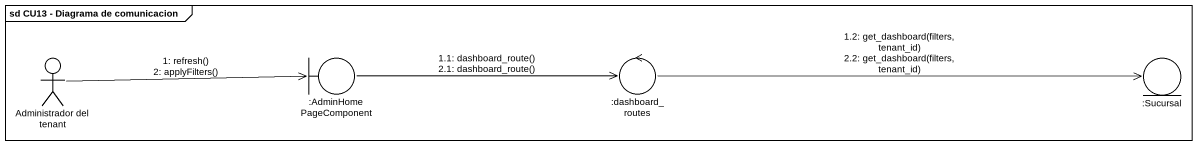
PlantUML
@startuml
mainframe sd CU13 - Diagrama de comunicacion
actor "Administrador del tenant" as Administrador_del_tenant
boundary ":AdminHomePageComponent" as AdminHomePageComponent
control ":dashboard_routes" as dashboard_routes
entity ":Sucursal" as Sucursal
Administrador_del_tenant -right-> AdminHomePageComponent : 1: refresh()\n2: applyFilters()
AdminHomePageComponent -right-> dashboard_routes : 1.1: dashboard_route()\n2.1: dashboard_route()
dashboard_routes -right-> Sucursal : 1.2: get_dashboard(filters, tenant_id)\n2.2: get_dashboard(filters, tenant_id)
@enduml
